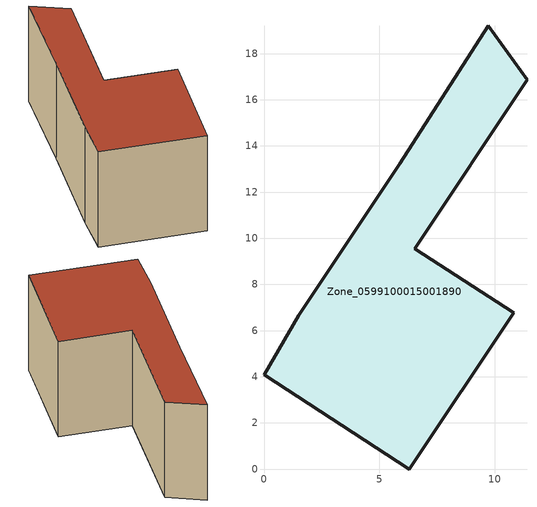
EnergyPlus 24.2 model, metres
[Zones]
Zone_0599100015001890
 floor ground (C_G): 10.82,6.77 6.3,0 0,4.09 1.51,6.67 5.88,13.22 9.72,19.2 11.39,16.87 6.53,9.55 z0.94
 wall outside (C_F): 6.3,0 10.82,6.77 6.53,9.55 11.39,16.87 9.72,19.2 5.88,13.22 1.51,6.67 0,4.09 6.3,0 z0.94:8.59
 roof outside (C_R): 6.53,9.55 11.39,16.87 9.72,19.2 5.88,13.22 1.51,6.67 0,4.09 6.3,0 10.82,6.77 z8.59
[BUILDING]
Pand.0599100015001890: North Axis=0; Terrain=City; Loads Convergence Tolerance Value=0.04; Temperature Convergence Tolerance Value=0.4; Solar Distribution=FullExterior; Maximum Number of Warmup Days=25; Minimum Number of Warmup Days=1
[Site:Location]
Rotterdam.The.Hague.AP_ZH_NLD Design_Conditions: Latitude=51.96; Longitude=4.45; Time Zone=1; Elevation=-4.5
[SITE:GROUNDTEMPERATURE:BUILDINGSURFACE]
18, 18, 18, 18, 18, 18, 18, 18, 18, 18, 18, 18
[MATERIAL] Thermal Absorptance=0.9; Solar Absorptance=0.7; Visible Absorptance=0.7
Name | Roughness | Thickness | Conductivity | Density | Specific Heat
G.TI.1965-1974 | MediumSmooth | 0.15 | 0.882353 | 540 | 1210
F.TI.1965-1974 | Rough | 0.3 | 0.697674 | 1920 | 840
R.TI.1965-1974 | MediumRough | 0.2 | 0.232558 | 1500 | 1000
[CONSTRUCTION]
C_G: G.TI.1965-1974
C_F: F.TI.1965-1974
C_R: R.TI.1965-1974
[ZONE]
Zone_0599100015001890: Type=1; Multiplier=1; Ceiling Height=Autocalculate; Volume=Autocalculate; Floor Area=autocalculate; Part of Total Floor Area=Yes
[ZONEINFILTRATION:DESIGNFLOWRATE]
Infil_Zone_0599100015001890: Zone or ZoneList or Space or SpaceList=Zone_0599100015001890; Schedule=AlwaysOn; Design Flow Rate Calculation Method=Flow/Area; Flow Rate per Floor Area=0.003; Constant Term Coefficient=1; Temperature Term Coefficient=0; Velocity Term Coefficient=0; Velocity Squared Term Coefficient=0
[HVACTEMPLATE:ZONE:IDEALLOADSAIRSYSTEM]
Zone_0599100015001890: Maximum Heating Supply Air Temperature=50; Minimum Cooling Supply Air Temperature=13; Maximum Heating Supply Air Humidity Ratio=0.0156; Minimum Cooling Supply Air Humidity Ratio=0.0077; Heating Limit=NoLimit; Cooling Limit=NoLimit; Dehumidification Control Type=ConstantSensibleHeatRatio; Cooling Sensible Heat Ratio=0.7; Dehumidification Setpoint=60; Humidification Control Type=None; Humidification Setpoint=30; Outdoor Air Method=None; Outdoor Air Flow Rate per Person=0.00944; Outdoor Air Flow Rate per Zone Floor Area=0; Outdoor Air Flow Rate per Zone=0; Demand Controlled Ventilation Type=None; Outdoor Air Economizer Type=NoEconomizer; Heat Recovery Type=None; Sensible Heat Recovery Effectiveness=0.7; Latent Heat Recovery Effectiveness=0.65
[ZONECONTROL:THERMOSTAT]
ThermostatControl_Zone_0599100015001890: Zone or ZoneList=Zone_0599100015001890; Control Type Schedule=DualSetpointControlType; Control 1=Thermostat_Zone_0599100015001890; Temperature Difference Between Cutout And Setpoint=0
[THERMOSTATSETPOINT:DUALSETPOINT]
Thermostat_Zone_0599100015001890: Heating Setpoint Temperature Schedule=HeatingSetpoint_Zone_0599100015001890; Cooling Setpoint Temperature Schedule=CoolingSetpoint_Zone_0599100015001890
[SCHEDULE:COMPACT]
HeatingSetpoint_Zone_0599100015001890: Through: 12/31, For: AllDays, Until: 24:00, 21
CoolingSetpoint_Zone_0599100015001890: Through: 12/31, For: AllDays, Until: 24:00, 24
DualSetpointControlType: Through: 12/31, For: AllDays, Until: 24:00, 4
AlwaysOn: Through: 12/31, For: AllDays, Until: 24:00, 1
